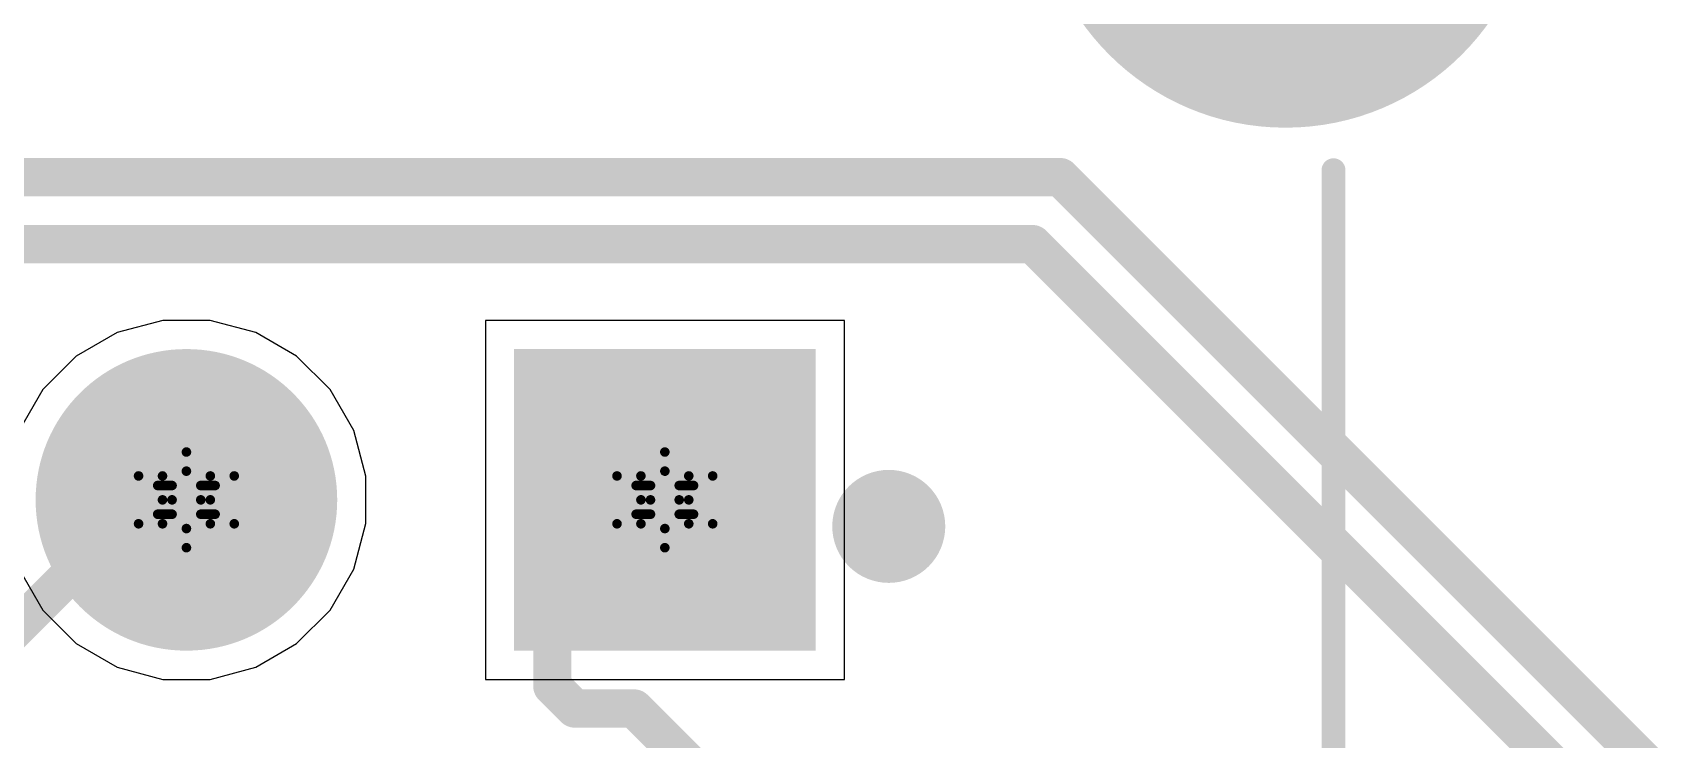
# Model space of a CAD drawing. Header units: inches. Extents: x 0 to 5032, y 0 to 5323.
# Drawn here: x 131.86 to 140.57, y 111.46 to 115.21 of the extents above; entities that cross this region are included whole.
import ezdxf

# ---------------------------------------------------------------- set-up
doc = ezdxf.new("R2010")
doc.units = ezdxf.units.IN
for name, color, linetype in [('Bottom Layer', 5, 'Continuous'), ('Bottom Solder', 6, 'Continuous'), ('Drill Drawing', 1, 'Continuous'), ('Layer 1', 16, 'Continuous'), ('Layer 2', 76, 'Continuous'), ('Multi-Layer', 9, 'Continuous'), ('Pad Holes', 156, 'Continuous'), ('Top Layer', 1, 'Continuous'), ('Top Overlay', 2, 'Continuous'), ('Top Solder', 216, 'Continuous')]:
    doc.layers.add(name, color=color, linetype=linetype)

# ---------------------------------------------------------------- blocks, each defined once
blk = doc.blocks.new('HR911105A_224')
at = {"layer": 'Bottom Layer'}
h = blk.add_hatch(color=5, dxfattribs=at)
edge = h.paths.add_edge_path()
edge.add_arc((7.745, -1.055), 1.2225, 0, 360)
h = blk.add_hatch(color=5, dxfattribs=at)
edge = h.paths.add_edge_path()
edge.add_arc((1.91, -4.355), 0.699, 0, 360)
blk.add_hatch(color=5, dxfattribs=at).paths.add_polyline_path([(5.149, -5.054), (3.751, -5.054), (3.751, -3.656), (5.149, -3.656)])
at = {"layer": 'Bottom Solder'}
h = blk.add_hatch(color=6, dxfattribs=at)
edge = h.paths.add_edge_path()
edge.add_arc((7.745, -1.055), 1.3241, 0, 360)
h = blk.add_hatch(color=6, dxfattribs=at)
edge = h.paths.add_edge_path()
edge.add_arc((1.91, -4.355), 0.8006, 0, 360)
blk.add_hatch(color=6, dxfattribs=at).paths.add_polyline_path([(5.2506, -5.1556), (3.6494, -5.1556), (3.6494, -3.5544), (5.2506, -3.5544)])
at = {"layer": 'Layer 1'}
h = blk.add_hatch(color=16, dxfattribs=at)
edge = h.paths.add_edge_path()
edge.add_arc((7.745, -1.055), 1.2225, 0, 360)
h = blk.add_hatch(color=16, dxfattribs=at)
edge = h.paths.add_edge_path()
edge.add_arc((1.91, -4.355), 0.699, 0, 360)
blk.add_hatch(color=16, dxfattribs=at).paths.add_polyline_path([(5.149, -5.054), (3.751, -5.054), (3.751, -3.656), (5.149, -3.656)])
at = {"layer": 'Layer 2'}
h = blk.add_hatch(color=76, dxfattribs=at)
edge = h.paths.add_edge_path()
edge.add_arc((7.745, -1.055), 1.2225, 0, 360)
h = blk.add_hatch(color=76, dxfattribs=at)
edge = h.paths.add_edge_path()
edge.add_arc((1.91, -4.355), 0.699, 0, 360)
blk.add_hatch(color=76, dxfattribs=at).paths.add_polyline_path([(5.149, -5.054), (3.751, -5.054), (3.751, -3.656), (5.149, -3.656)])
at = {"layer": 'Multi-Layer'}
h = blk.add_hatch(color=9, dxfattribs=at)
edge = h.paths.add_edge_path()
edge.add_arc((7.745, -1.055), 1.2225, 0, 360)
h = blk.add_hatch(color=9, dxfattribs=at)
edge = h.paths.add_edge_path()
edge.add_arc((1.91, -4.355), 0.699, 0, 360)
blk.add_hatch(color=9, dxfattribs=at).paths.add_polyline_path([(5.149, -5.054), (3.751, -5.054), (3.751, -3.656), (5.149, -3.656)])
at = {"layer": 'Pad Holes'}
h = blk.add_hatch(color=7, dxfattribs=at)
edge = h.paths.add_edge_path()
edge.add_arc((1.91, -4.355), 0.445, 0, 360)
h = blk.add_hatch(color=7, dxfattribs=at)
edge = h.paths.add_edge_path()
edge.add_arc((4.45, -4.355), 0.445, 0, 360)
at = {"layer": 'Top Layer'}
h = blk.add_hatch(color=1, dxfattribs=at)
edge = h.paths.add_edge_path()
edge.add_arc((7.745, -1.055), 1.2225, 0, 360)
h = blk.add_hatch(color=1, dxfattribs=at)
edge = h.paths.add_edge_path()
edge.add_arc((1.91, -4.355), 0.699, 0, 360)
blk.add_hatch(color=1, dxfattribs=at).paths.add_polyline_path([(5.149, -5.054), (3.751, -5.054), (3.751, -3.656), (5.149, -3.656)])
at = {"layer": 'Top Solder'}
h = blk.add_hatch(color=216, dxfattribs=at)
edge = h.paths.add_edge_path()
edge.add_arc((7.745, -1.055), 1.3241, 0, 360)
h = blk.add_hatch(color=216, dxfattribs=at)
edge = h.paths.add_edge_path()
edge.add_arc((1.91, -4.355), 0.8006, 0, 360)
blk.add_hatch(color=216, dxfattribs=at).paths.add_polyline_path([(5.2506, -5.1556), (3.6494, -5.1556), (3.6494, -3.5544), (5.2506, -3.5544)])
at = {"layer": 'Top Overlay'}
blk.add_lwpolyline([(8, -8.485, 0.127, 0.127, 0), (8, -2.605, 0.127, 0.127, 0)], format="xyseb", dxfattribs=at)
for points in [[(7.9682, -2.605, 0.0635, 0.0635, 1), (8.0317, -2.605, 0.0635, 0.0635, 1)], [(5.7888, -4.4958, 0.3, 0.3, 1), (5.4888, -4.4958, 0.3, 0.3, 1)], [(5.4138, -4.4958, 0.15, 0.15, 1), (5.5638, -4.4958, 0.15, 0.15, 1)], [(5.7138, -4.4958, 0.15, 0.15, 1), (5.8638, -4.4958, 0.15, 0.15, 1)]]:
    blk.add_lwpolyline(points, format="xyseb", close=True, dxfattribs=at)

msp = doc.modelspace()

# ---------------------------------------------------------------- linework, layer by layer
at = {"layer": 'Drill Drawing'}
for points in [[(132.5503, 112.857, 0.0508, 0.0508, 0), (132.6773, 112.984, 0.0508, 0.0508, 0)], [(132.6773, 112.984, 0.0508, 0.0508, 0), (132.8043, 112.857, 0.0508, 0.0508, 0)], [(135.0903, 112.857, 0.0508, 0.0508, 0), (135.2173, 112.984, 0.0508, 0.0508, 0)], [(135.2173, 112.984, 0.0508, 0.0508, 0), (135.3443, 112.857, 0.0508, 0.0508, 0)], [(132.6011, 112.8062, 0.0508, 0.0508, 0), (132.6773, 112.8824, 0.0508, 0.0508, 0)], [(132.6773, 112.8824, 0.0508, 0.0508, 0), (132.7535, 112.8062, 0.0508, 0.0508, 0)], [(135.1411, 112.8062, 0.0508, 0.0508, 0), (135.2173, 112.8824, 0.0508, 0.0508, 0)], [(135.2173, 112.8824, 0.0508, 0.0508, 0), (135.2935, 112.8062, 0.0508, 0.0508, 0)], [(132.4233, 112.857, 0.0508, 0.0508, 0), (132.5503, 112.73, 0.0508, 0.0508, 0)], [(132.4233, 112.857, 0.0508, 0.0508, 0), (132.5503, 112.857, 0.0508, 0.0508, 0)], [(132.5249, 112.8062, 0.0508, 0.0508, 0), (132.6011, 112.73, 0.0508, 0.0508, 0)], [(132.5249, 112.8062, 0.0508, 0.0508, 0), (132.6011, 112.8062, 0.0508, 0.0508, 0)], [(132.7535, 112.8062, 0.0508, 0.0508, 0), (132.8297, 112.8062, 0.0508, 0.0508, 0)], [(132.7535, 112.73, 0.0508, 0.0508, 0), (132.8297, 112.8062, 0.0508, 0.0508, 0)], [(132.8043, 112.857, 0.0508, 0.0508, 0), (132.9313, 112.857, 0.0508, 0.0508, 0)], [(132.8043, 112.73, 0.0508, 0.0508, 0), (132.9313, 112.857, 0.0508, 0.0508, 0)], [(134.9633, 112.857, 0.0508, 0.0508, 0), (135.0903, 112.73, 0.0508, 0.0508, 0)], [(134.9633, 112.857, 0.0508, 0.0508, 0), (135.0903, 112.857, 0.0508, 0.0508, 0)], [(135.0649, 112.8062, 0.0508, 0.0508, 0), (135.1411, 112.73, 0.0508, 0.0508, 0)], [(135.0649, 112.8062, 0.0508, 0.0508, 0), (135.1411, 112.8062, 0.0508, 0.0508, 0)], [(135.2935, 112.8062, 0.0508, 0.0508, 0), (135.3697, 112.8062, 0.0508, 0.0508, 0)], [(135.2935, 112.73, 0.0508, 0.0508, 0), (135.3697, 112.8062, 0.0508, 0.0508, 0)], [(135.3443, 112.857, 0.0508, 0.0508, 0), (135.4713, 112.857, 0.0508, 0.0508, 0)], [(135.3443, 112.73, 0.0508, 0.0508, 0), (135.4713, 112.857, 0.0508, 0.0508, 0)], [(132.4233, 112.603, 0.0508, 0.0508, 0), (132.5503, 112.73, 0.0508, 0.0508, 0)], [(132.5249, 112.6538, 0.0508, 0.0508, 0), (132.6011, 112.73, 0.0508, 0.0508, 0)], [(132.7535, 112.73, 0.0508, 0.0508, 0), (132.8297, 112.6538, 0.0508, 0.0508, 0)], [(132.8043, 112.73, 0.0508, 0.0508, 0), (132.9313, 112.603, 0.0508, 0.0508, 0)], [(134.9633, 112.603, 0.0508, 0.0508, 0), (135.0903, 112.73, 0.0508, 0.0508, 0)], [(135.0649, 112.6538, 0.0508, 0.0508, 0), (135.1411, 112.73, 0.0508, 0.0508, 0)], [(135.2935, 112.73, 0.0508, 0.0508, 0), (135.3697, 112.6538, 0.0508, 0.0508, 0)], [(135.3443, 112.73, 0.0508, 0.0508, 0), (135.4713, 112.603, 0.0508, 0.0508, 0)], [(132.4233, 112.603, 0.0508, 0.0508, 0), (132.5503, 112.603, 0.0508, 0.0508, 0)], [(132.5249, 112.6538, 0.0508, 0.0508, 0), (132.6011, 112.6538, 0.0508, 0.0508, 0)], [(132.5503, 112.603, 0.0508, 0.0508, 0), (132.6773, 112.476, 0.0508, 0.0508, 0)], [(132.6011, 112.6538, 0.0508, 0.0508, 0), (132.6773, 112.5776, 0.0508, 0.0508, 0)], [(132.6773, 112.5776, 0.0508, 0.0508, 0), (132.7535, 112.6538, 0.0508, 0.0508, 0)], [(132.6773, 112.476, 0.0508, 0.0508, 0), (132.8043, 112.603, 0.0508, 0.0508, 0)], [(132.7535, 112.6538, 0.0508, 0.0508, 0), (132.8297, 112.6538, 0.0508, 0.0508, 0)], [(132.8043, 112.603, 0.0508, 0.0508, 0), (132.9313, 112.603, 0.0508, 0.0508, 0)], [(134.9633, 112.603, 0.0508, 0.0508, 0), (135.0903, 112.603, 0.0508, 0.0508, 0)], [(135.0649, 112.6538, 0.0508, 0.0508, 0), (135.1411, 112.6538, 0.0508, 0.0508, 0)], [(135.0903, 112.603, 0.0508, 0.0508, 0), (135.2173, 112.476, 0.0508, 0.0508, 0)], [(135.1411, 112.6538, 0.0508, 0.0508, 0), (135.2173, 112.5776, 0.0508, 0.0508, 0)], [(135.2173, 112.5776, 0.0508, 0.0508, 0), (135.2935, 112.6538, 0.0508, 0.0508, 0)], [(135.2173, 112.476, 0.0508, 0.0508, 0), (135.3443, 112.603, 0.0508, 0.0508, 0)], [(135.2935, 112.6538, 0.0508, 0.0508, 0), (135.3697, 112.6538, 0.0508, 0.0508, 0)], [(135.3443, 112.603, 0.0508, 0.0508, 0), (135.4713, 112.603, 0.0508, 0.0508, 0)]]:
    msp.add_lwpolyline(points, format="xyseb", dxfattribs=at)
for points in [[(132.6646, 112.984, 0.0254, 0.0254, 1), (132.69, 112.984, 0.0254, 0.0254, 1)], [(132.6646, 112.984, 0.0254, 0.0254, 1), (132.69, 112.984, 0.0254, 0.0254, 1)], [(135.2046, 112.984, 0.0254, 0.0254, 1), (135.23, 112.984, 0.0254, 0.0254, 1)], [(135.2046, 112.984, 0.0254, 0.0254, 1), (135.23, 112.984, 0.0254, 0.0254, 1)], [(132.6646, 112.8824, 0.0254, 0.0254, 1), (132.69, 112.8824, 0.0254, 0.0254, 1)], [(132.6646, 112.8824, 0.0254, 0.0254, 1), (132.69, 112.8824, 0.0254, 0.0254, 1)], [(135.2046, 112.8824, 0.0254, 0.0254, 1), (135.23, 112.8824, 0.0254, 0.0254, 1)], [(135.2046, 112.8824, 0.0254, 0.0254, 1), (135.23, 112.8824, 0.0254, 0.0254, 1)], [(132.4106, 112.857, 0.0254, 0.0254, 1), (132.436, 112.857, 0.0254, 0.0254, 1)], [(132.4106, 112.857, 0.0254, 0.0254, 1), (132.436, 112.857, 0.0254, 0.0254, 1)], [(132.5122, 112.8062, 0.0254, 0.0254, 1), (132.5376, 112.8062, 0.0254, 0.0254, 1)], [(132.5122, 112.8062, 0.0254, 0.0254, 1), (132.5376, 112.8062, 0.0254, 0.0254, 1)], [(132.5376, 112.857, 0.0254, 0.0254, 1), (132.563, 112.857, 0.0254, 0.0254, 1)], [(132.5376, 112.857, 0.0254, 0.0254, 1), (132.563, 112.857, 0.0254, 0.0254, 1)], [(132.5884, 112.8062, 0.0254, 0.0254, 1), (132.6138, 112.8062, 0.0254, 0.0254, 1)], [(132.5884, 112.8062, 0.0254, 0.0254, 1), (132.6138, 112.8062, 0.0254, 0.0254, 1)], [(132.7408, 112.8062, 0.0254, 0.0254, 1), (132.7662, 112.8062, 0.0254, 0.0254, 1)], [(132.7408, 112.8062, 0.0254, 0.0254, 1), (132.7662, 112.8062, 0.0254, 0.0254, 1)], [(132.7916, 112.857, 0.0254, 0.0254, 1), (132.817, 112.857, 0.0254, 0.0254, 1)], [(132.7916, 112.857, 0.0254, 0.0254, 1), (132.817, 112.857, 0.0254, 0.0254, 1)], [(132.817, 112.8062, 0.0254, 0.0254, 1), (132.8424, 112.8062, 0.0254, 0.0254, 1)], [(132.817, 112.8062, 0.0254, 0.0254, 1), (132.8424, 112.8062, 0.0254, 0.0254, 1)], [(132.9186, 112.857, 0.0254, 0.0254, 1), (132.944, 112.857, 0.0254, 0.0254, 1)], [(132.9186, 112.857, 0.0254, 0.0254, 1), (132.944, 112.857, 0.0254, 0.0254, 1)], [(134.9506, 112.857, 0.0254, 0.0254, 1), (134.976, 112.857, 0.0254, 0.0254, 1)], [(134.9506, 112.857, 0.0254, 0.0254, 1), (134.976, 112.857, 0.0254, 0.0254, 1)], [(135.0522, 112.8062, 0.0254, 0.0254, 1), (135.0776, 112.8062, 0.0254, 0.0254, 1)], [(135.0522, 112.8062, 0.0254, 0.0254, 1), (135.0776, 112.8062, 0.0254, 0.0254, 1)], [(135.0776, 112.857, 0.0254, 0.0254, 1), (135.103, 112.857, 0.0254, 0.0254, 1)], [(135.0776, 112.857, 0.0254, 0.0254, 1), (135.103, 112.857, 0.0254, 0.0254, 1)], [(135.1284, 112.8062, 0.0254, 0.0254, 1), (135.1538, 112.8062, 0.0254, 0.0254, 1)], [(135.1284, 112.8062, 0.0254, 0.0254, 1), (135.1538, 112.8062, 0.0254, 0.0254, 1)], [(135.2808, 112.8062, 0.0254, 0.0254, 1), (135.3062, 112.8062, 0.0254, 0.0254, 1)], [(135.2808, 112.8062, 0.0254, 0.0254, 1), (135.3062, 112.8062, 0.0254, 0.0254, 1)], [(135.3316, 112.857, 0.0254, 0.0254, 1), (135.357, 112.857, 0.0254, 0.0254, 1)], [(135.3316, 112.857, 0.0254, 0.0254, 1), (135.357, 112.857, 0.0254, 0.0254, 1)], [(135.357, 112.8062, 0.0254, 0.0254, 1), (135.3824, 112.8062, 0.0254, 0.0254, 1)], [(135.357, 112.8062, 0.0254, 0.0254, 1), (135.3824, 112.8062, 0.0254, 0.0254, 1)], [(135.4586, 112.857, 0.0254, 0.0254, 1), (135.484, 112.857, 0.0254, 0.0254, 1)], [(135.4586, 112.857, 0.0254, 0.0254, 1), (135.484, 112.857, 0.0254, 0.0254, 1)], [(132.5376, 112.73, 0.0254, 0.0254, 1), (132.563, 112.73, 0.0254, 0.0254, 1)], [(132.5376, 112.73, 0.0254, 0.0254, 1), (132.563, 112.73, 0.0254, 0.0254, 1)], [(132.5884, 112.73, 0.0254, 0.0254, 1), (132.6138, 112.73, 0.0254, 0.0254, 1)], [(132.5884, 112.73, 0.0254, 0.0254, 1), (132.6138, 112.73, 0.0254, 0.0254, 1)], [(132.7408, 112.73, 0.0254, 0.0254, 1), (132.7662, 112.73, 0.0254, 0.0254, 1)], [(132.7408, 112.73, 0.0254, 0.0254, 1), (132.7662, 112.73, 0.0254, 0.0254, 1)], [(132.7916, 112.73, 0.0254, 0.0254, 1), (132.817, 112.73, 0.0254, 0.0254, 1)], [(132.7916, 112.73, 0.0254, 0.0254, 1), (132.817, 112.73, 0.0254, 0.0254, 1)], [(135.0776, 112.73, 0.0254, 0.0254, 1), (135.103, 112.73, 0.0254, 0.0254, 1)], [(135.0776, 112.73, 0.0254, 0.0254, 1), (135.103, 112.73, 0.0254, 0.0254, 1)], [(135.1284, 112.73, 0.0254, 0.0254, 1), (135.1538, 112.73, 0.0254, 0.0254, 1)], [(135.1284, 112.73, 0.0254, 0.0254, 1), (135.1538, 112.73, 0.0254, 0.0254, 1)], [(135.2808, 112.73, 0.0254, 0.0254, 1), (135.3062, 112.73, 0.0254, 0.0254, 1)], [(135.2808, 112.73, 0.0254, 0.0254, 1), (135.3062, 112.73, 0.0254, 0.0254, 1)], [(135.3316, 112.73, 0.0254, 0.0254, 1), (135.357, 112.73, 0.0254, 0.0254, 1)], [(135.3316, 112.73, 0.0254, 0.0254, 1), (135.357, 112.73, 0.0254, 0.0254, 1)], [(132.4106, 112.603, 0.0254, 0.0254, 1), (132.436, 112.603, 0.0254, 0.0254, 1)], [(132.4106, 112.603, 0.0254, 0.0254, 1), (132.436, 112.603, 0.0254, 0.0254, 1)], [(132.5122, 112.6538, 0.0254, 0.0254, 1), (132.5376, 112.6538, 0.0254, 0.0254, 1)], [(132.5122, 112.6538, 0.0254, 0.0254, 1), (132.5376, 112.6538, 0.0254, 0.0254, 1)], [(132.5376, 112.603, 0.0254, 0.0254, 1), (132.563, 112.603, 0.0254, 0.0254, 1)], [(132.5376, 112.603, 0.0254, 0.0254, 1), (132.563, 112.603, 0.0254, 0.0254, 1)], [(132.5884, 112.6538, 0.0254, 0.0254, 1), (132.6138, 112.6538, 0.0254, 0.0254, 1)], [(132.5884, 112.6538, 0.0254, 0.0254, 1), (132.6138, 112.6538, 0.0254, 0.0254, 1)], [(132.7408, 112.6538, 0.0254, 0.0254, 1), (132.7662, 112.6538, 0.0254, 0.0254, 1)], [(132.7408, 112.6538, 0.0254, 0.0254, 1), (132.7662, 112.6538, 0.0254, 0.0254, 1)], [(132.7916, 112.603, 0.0254, 0.0254, 1), (132.817, 112.603, 0.0254, 0.0254, 1)], [(132.7916, 112.603, 0.0254, 0.0254, 1), (132.817, 112.603, 0.0254, 0.0254, 1)], [(132.817, 112.6538, 0.0254, 0.0254, 1), (132.8424, 112.6538, 0.0254, 0.0254, 1)], [(132.817, 112.6538, 0.0254, 0.0254, 1), (132.8424, 112.6538, 0.0254, 0.0254, 1)], [(132.9186, 112.603, 0.0254, 0.0254, 1), (132.944, 112.603, 0.0254, 0.0254, 1)], [(132.9186, 112.603, 0.0254, 0.0254, 1), (132.944, 112.603, 0.0254, 0.0254, 1)], [(134.9506, 112.603, 0.0254, 0.0254, 1), (134.976, 112.603, 0.0254, 0.0254, 1)], [(134.9506, 112.603, 0.0254, 0.0254, 1), (134.976, 112.603, 0.0254, 0.0254, 1)], [(135.0522, 112.6538, 0.0254, 0.0254, 1), (135.0776, 112.6538, 0.0254, 0.0254, 1)], [(135.0522, 112.6538, 0.0254, 0.0254, 1), (135.0776, 112.6538, 0.0254, 0.0254, 1)], [(135.0776, 112.603, 0.0254, 0.0254, 1), (135.103, 112.603, 0.0254, 0.0254, 1)], [(135.0776, 112.603, 0.0254, 0.0254, 1), (135.103, 112.603, 0.0254, 0.0254, 1)], [(135.1284, 112.6538, 0.0254, 0.0254, 1), (135.1538, 112.6538, 0.0254, 0.0254, 1)], [(135.1284, 112.6538, 0.0254, 0.0254, 1), (135.1538, 112.6538, 0.0254, 0.0254, 1)], [(135.2808, 112.6538, 0.0254, 0.0254, 1), (135.3062, 112.6538, 0.0254, 0.0254, 1)], [(135.2808, 112.6538, 0.0254, 0.0254, 1), (135.3062, 112.6538, 0.0254, 0.0254, 1)], [(135.3316, 112.603, 0.0254, 0.0254, 1), (135.357, 112.603, 0.0254, 0.0254, 1)], [(135.3316, 112.603, 0.0254, 0.0254, 1), (135.357, 112.603, 0.0254, 0.0254, 1)], [(135.357, 112.6538, 0.0254, 0.0254, 1), (135.3824, 112.6538, 0.0254, 0.0254, 1)], [(135.357, 112.6538, 0.0254, 0.0254, 1), (135.3824, 112.6538, 0.0254, 0.0254, 1)], [(135.4586, 112.603, 0.0254, 0.0254, 1), (135.484, 112.603, 0.0254, 0.0254, 1)], [(135.4586, 112.603, 0.0254, 0.0254, 1), (135.484, 112.603, 0.0254, 0.0254, 1)], [(132.6646, 112.5776, 0.0254, 0.0254, 1), (132.69, 112.5776, 0.0254, 0.0254, 1)], [(132.6646, 112.5776, 0.0254, 0.0254, 1), (132.69, 112.5776, 0.0254, 0.0254, 1)], [(135.2046, 112.5776, 0.0254, 0.0254, 1), (135.23, 112.5776, 0.0254, 0.0254, 1)], [(135.2046, 112.5776, 0.0254, 0.0254, 1), (135.23, 112.5776, 0.0254, 0.0254, 1)], [(132.6646, 112.476, 0.0254, 0.0254, 1), (132.69, 112.476, 0.0254, 0.0254, 1)], [(132.6646, 112.476, 0.0254, 0.0254, 1), (132.69, 112.476, 0.0254, 0.0254, 1)], [(135.2046, 112.476, 0.0254, 0.0254, 1), (135.23, 112.476, 0.0254, 0.0254, 1)], [(135.2046, 112.476, 0.0254, 0.0254, 1), (135.23, 112.476, 0.0254, 0.0254, 1)]]:
    msp.add_lwpolyline(points, format="xyseb", close=True, dxfattribs=at)
at = {"layer": 'Layer 1'}
for p, q in [((132.5518, 113.683), (132.3095, 113.6181)), ((132.8028, 113.683), (132.5518, 113.683)), ((133.0451, 113.6181), (132.8028, 113.683)), ((136.1703, 113.683), (134.2643, 113.683)), ((134.2643, 113.683), (134.2643, 111.777)), ((136.1703, 111.777), (136.1703, 113.683)), ((132.3095, 113.6181), (132.0921, 113.4926)), ((133.2625, 113.4926), (133.0451, 113.6181)), ((132.0921, 113.4926), (131.9147, 113.3152)), ((133.4399, 113.3152), (133.2625, 113.4926)), ((131.9147, 113.3152), (131.7892, 113.0978)), ((133.5654, 113.0978), (133.4399, 113.3152)), ((133.6303, 112.8555), (133.5654, 113.0978)), ((133.6303, 112.6045), (133.6303, 112.8555)), ((133.5654, 112.3622), (133.6303, 112.6045)), ((131.7892, 112.3622), (131.9147, 112.1448)), ((133.4399, 112.1448), (133.5654, 112.3622)), ((131.9147, 112.1448), (132.0921, 111.9674)), ((133.2625, 111.9674), (133.4399, 112.1448)), ((132.0921, 111.9674), (132.3095, 111.8419)), ((133.0451, 111.8419), (133.2625, 111.9674)), ((132.3095, 111.8419), (132.5518, 111.777)), ((132.5518, 111.777), (132.8028, 111.777)), ((132.8028, 111.777), (133.0451, 111.8419)), ((134.2643, 111.777), (136.1703, 111.777))]:
    msp.add_line(p, q, dxfattribs=at)
at = {"layer": 'Top Layer'}
for points in [[(126.6, 114.4434, 0.2032, 0.2032, 0), (137.3168, 114.4434, 0.2032, 0.2032, 0)], [(137.3168, 114.4434, 0.2032, 0.2032, 0), (140.4638, 111.2963, 0.2032, 0.2032, 0)], [(126.7473, 114.0878, 0.2032, 0.2032, 0), (137.1695, 114.0878, 0.2032, 0.2032, 0)], [(137.1695, 114.0878, 0.2032, 0.2032, 0), (137.5759, 113.6814, 0.2032, 0.2032, 0)], [(137.5759, 113.6814, 0.2032, 0.2032, 0), (140.2124, 111.0449, 0.2032, 0.2032, 0)], [(137.5759, 113.6814, 0.2032, 0.2032, 0), (137.5759, 113.6814, 0.2032, 0.2032, 0)], [(130.3389, 110.613, 0.2032, 0.2032, 0), (132.4559, 112.73, 0.2032, 0.2032, 0)], [(132.4559, 112.73, 0.2032, 0.2032, 0), (132.6773, 112.73, 0.2032, 0.2032, 0)], [(134.6199, 112.1326, 0.2032, 0.2032, 0), (135.2173, 112.73, 0.2032, 0.2032, 0)], [(134.6199, 111.7413, 0.2032, 0.2032, 0), (134.6199, 112.1326, 0.2032, 0.2032, 0)], [(134.6199, 111.7413, 0.2032, 0.2032, 0), (134.7389, 111.6222, 0.2032, 0.2032, 0)], [(134.7389, 111.6222, 0.2032, 0.2032, 0), (135.0546, 111.6222, 0.2032, 0.2032, 0)], [(135.0546, 111.6222, 0.2032, 0.2032, 0), (135.8771, 110.7997, 0.2032, 0.2032, 0)]]:
    msp.add_lwpolyline(points, format="xyseb", dxfattribs=at)
for points in [[(137.266, 114.4434, 0.1016, 0.1016, 1), (137.3676, 114.4434, 0.1016, 0.1016, 1)], [(137.266, 114.4434, 0.1016, 0.1016, 1), (137.3676, 114.4434, 0.1016, 0.1016, 1)], [(137.1187, 114.0878, 0.1016, 0.1016, 1), (137.2203, 114.0878, 0.1016, 0.1016, 1)], [(137.1187, 114.0878, 0.1016, 0.1016, 1), (137.2203, 114.0878, 0.1016, 0.1016, 1)], [(137.5251, 113.6814, 0.1016, 0.1016, 1), (137.6267, 113.6814, 0.1016, 0.1016, 1)], [(137.5251, 113.6814, 0.1016, 0.1016, 1), (137.6267, 113.6814, 0.1016, 0.1016, 1)], [(137.5251, 113.6814, 0.1016, 0.1016, 1), (137.6267, 113.6814, 0.1016, 0.1016, 1)], [(137.5251, 113.6814, 0.1016, 0.1016, 1), (137.6267, 113.6814, 0.1016, 0.1016, 1)], [(132.4051, 112.73, 0.1016, 0.1016, 1), (132.5067, 112.73, 0.1016, 0.1016, 1)], [(132.4051, 112.73, 0.1016, 0.1016, 1), (132.5067, 112.73, 0.1016, 0.1016, 1)], [(132.6265, 112.73, 0.1016, 0.1016, 1), (132.7281, 112.73, 0.1016, 0.1016, 1)], [(135.1665, 112.73, 0.1016, 0.1016, 1), (135.2681, 112.73, 0.1016, 0.1016, 1)], [(134.5691, 112.1326, 0.1016, 0.1016, 1), (134.6707, 112.1326, 0.1016, 0.1016, 1)], [(134.5691, 112.1326, 0.1016, 0.1016, 1), (134.6707, 112.1326, 0.1016, 0.1016, 1)], [(134.5691, 111.7413, 0.1016, 0.1016, 1), (134.6707, 111.7413, 0.1016, 0.1016, 1)], [(134.5691, 111.7413, 0.1016, 0.1016, 1), (134.6707, 111.7413, 0.1016, 0.1016, 1)], [(134.6881, 111.6222, 0.1016, 0.1016, 1), (134.7897, 111.6222, 0.1016, 0.1016, 1)], [(134.6881, 111.6222, 0.1016, 0.1016, 1), (134.7897, 111.6222, 0.1016, 0.1016, 1)], [(135.0038, 111.6222, 0.1016, 0.1016, 1), (135.1054, 111.6222, 0.1016, 0.1016, 1)], [(135.0038, 111.6222, 0.1016, 0.1016, 1), (135.1054, 111.6222, 0.1016, 0.1016, 1)]]:
    msp.add_lwpolyline(points, format="xyseb", close=True, dxfattribs=at)

# ---------------------------------------------------------------- block references
msp.add_blockref('HR911105A_224', (130.7673, 117.085))

doc.saveas('drawing.dxf')
